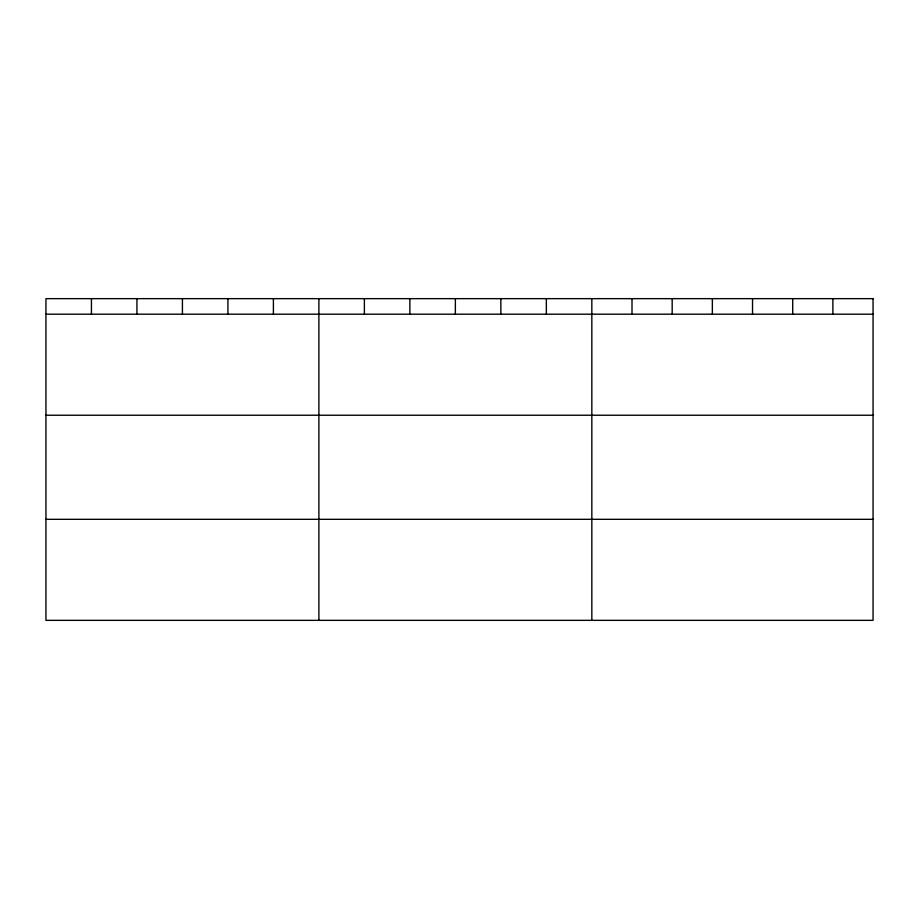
<?xml version="1.0" encoding="UTF-8"?>
<svg xmlns="http://www.w3.org/2000/svg" width="919" height="919" viewBox="0 0 919 919"><rect width="100%" height="100%" fill="white"/><g stroke="black" fill="none" stroke-linecap="round" stroke-linejoin="round"><path stroke-width="1.38" d="M45.95 314.195L873.05 314.195M45.95 415.227L873.05 415.227M45.95 519.315L873.05 519.315M832.878 298.652L832.878 314.195M792.706 298.652L792.706 314.195M752.535 298.652L752.535 314.195M712.351 298.652L712.351 314.195M672.18 298.652L672.18 314.195M632.008 298.652L632.008 314.195M591.836 298.652L591.836 620.348M546.346 298.652L546.346 314.195M500.855 298.652L500.855 314.195M455.364 298.652L455.364 314.195M409.874 298.652L409.874 314.195M364.383 298.652L364.383 314.195M318.893 298.652L318.893 620.348M273.402 298.652L273.402 314.195M227.912 298.652L227.912 314.195M182.422 298.652L182.422 314.195M136.931 298.652L136.931 314.195M91.44 298.652L91.44 314.195M873.05 298.652L45.95 298.652L45.95 620.348L873.05 620.348L873.05 298.652"/></g></svg>
